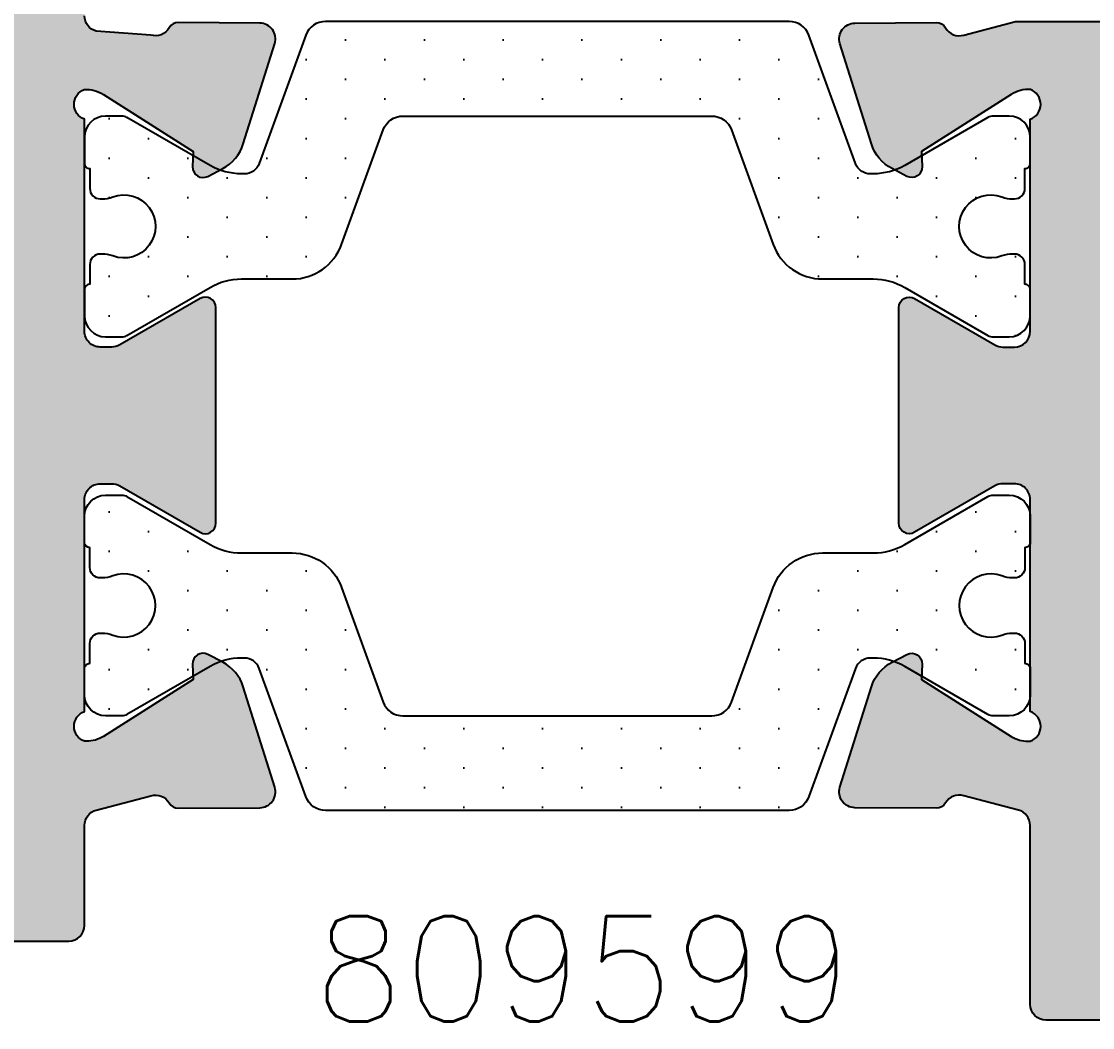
# Model space of a CAD drawing. Extents: x 0 to 1130, y -960 to 577.
# Drawn here: x 120.33 to 140.72, y -154.44 to -135.29 of the extents above; entities that cross this region are included whole.
import ezdxf

# ---------------------------------------------------------------- set-up
doc = ezdxf.new("R2010")
doc.units = 0
doc.header["$LTSCALE"] = 7.5
doc.header["$MEASUREMENT"] = 0
for name, color, linetype in [('FILL', 8, 'CONTINUOUS'), ('GOMMA', 3, 'CONTINUOUS'), ('GROSSA', 4, 'CONTINUOUS'), ('TESTO', 2, 'CONTINUOUS')]:
    doc.layers.add(name, color=color, linetype=linetype)
doc.styles.get("Standard").update_dxf_attribs({"font": 'romans.shx'})

msp = doc.modelspace()

# ---------------------------------------------------------------- hatches: boundary and pattern name
at = {"layer": 'FILL'}
h = msp.add_hatch(color=253, dxfattribs=at)
edge = h.paths.add_edge_path()
edge.add_line((105.3309330011806, -126.4953860348676), (115.7325073949424, -126.4953860348676))
edge.add_arc((115.7325073949424, -126.7953860348675), 0.2999999999999545, 0, 90, ccw=False)
edge.add_line((116.0325073949424, -126.7953860348675), (116.0325073949424, -127.4953860348676))
edge.add_arc((116.3325073949423, -127.4953860348676), 0.2999999999999261, 179.9999999999946, 270.0000000000054)
edge.add_line((116.3325073949424, -127.7953860348675), (119.2325073949422, -127.7953860348675))
edge.add_arc((119.2325073949422, -128.0953860348675), 0.2999999999999261, -5.5138116294983774e-12, 90.0000000000054, ccw=False)
edge.add_line((119.5325073949422, -128.0953860348675), (119.5325073949424, -130.8453860348677))
edge.add_arc((119.2325073949423, -130.8453860348676), 0.3000000000000682, 269.9999999999783, 359.9999999999783, ccw=False)
edge.add_line((119.2325073949422, -131.1453860348677), (116.3325073949424, -131.1453860348677))
edge.add_arc((116.3325073949423, -131.4453860348676), 0.2999999999999545, 89.999999999981, 194.9999999999971)
edge.add_line((116.0427296470556, -131.5230317483984), (116.3240762991082, -132.5730317483983))
edge.add_arc((116.6138540469949, -132.4953860348676), 0.2999999999999482, 194.9999999999971, 270.000000000019)
edge.add_line((116.613854046995, -132.7953860348675), (119.2325073949422, -132.7953860348675))
edge.add_arc((119.2325073949422, -133.0953860348675), 0.2999999999999545, 0, 90, ccw=False)
edge.add_line((119.5325073949422, -133.0953860348675), (119.5325073949423, -152.4912874293143))
edge.add_arc((119.8325073949422, -152.4912874293143), 0.2999999999999545, 180, 270)
edge.add_line((119.8325073949422, -152.7912874293143), (121.2325073949423, -152.7912874293143))
edge.add_arc((121.2325073949423, -152.4912874293143), 0.2999999999999545, 270, 360)
edge.add_line((121.5325073949423, -152.4912874293143), (121.5325073949424, -150.5884612619107))
edge.add_arc((121.8325073949424, -150.5884612619106), 0.3000000000000256, 104.7664623395375, 180.0000000000163, ccw=False)
edge.add_line((121.7560434575547, -150.2983694380355), (122.7934894727982, -150.0249139297314))
edge.add_arc((122.8832103076095, -150.3111833339659), 0.2999999999999837, 29.632657863307486, 107.40172067707519, ccw=False)
edge.add_arc((123.3178169314673, -150.0639646402978), 0.1999999999999893, 209.6326578632554, 270.4017206770342)
edge.add_line((123.3192191896758, -150.2639597244172), (124.8690134032615, -150.2530933990399))
edge.add_arc((124.8669100159484, -149.9531007728609), 0.2999999999999421, 270.4017206770994, 377.4017206770999)
edge.add_line((125.1531794201828, -149.8633799380495), (124.5546183172685, -147.9535701297762))
edge.add_arc((123.7912332393099, -148.1928256892732), 0.8000000000000822, 17.40172067709936, 62.40172067710159)
edge.add_line((124.161848776034, -147.4838516954351), (123.8807784400196, -147.3369224225073))
edge.add_arc((123.7881245558384, -147.5141659209668), 0.2000000000000967, 62.4017206770346, 182.4017206770771)
edge.add_line((123.5883002414262, -147.5225470527364), (123.6003973631347, -147.8109686070277))
edge.add_line((123.6003973631347, -147.8109686070277), (121.8923004667488, -148.8950318169088))
edge.add_arc((121.5707891760554, -148.3884447168393), 0.6000000000001395, 270.00000000002444, 302.4017206771216, ccw=False)
edge.add_line((121.5707891760557, -148.9884447168395), (121.5325073949424, -148.9884447168395))
edge.add_arc((121.6325073949424, -148.7056020043649), 0.2999999999999668, 109.47122063449751, 250.5287793655025, ccw=False)
edge.add_line((121.5325073949424, -148.4227592918903), (121.5325073949423, -144.3884447168391))
edge.add_arc((121.8325073949424, -144.388444716839), 0.3000000000000682, 90.00000000002171, 180.0000000000217, ccw=False)
edge.add_line((121.8325073949422, -144.0884447168389), (122.0521226372131, -144.0884447168389))
edge.add_arc((122.0521226372129, -144.3884447168386), 0.2999999999997272, 59.99999999996231, 89.99999999996737, ccw=False)
edge.add_line((122.2021226372129, -144.1286370957037), (123.7325073949423, -145.0122051475425))
edge.add_arc((123.8325073949422, -144.8390000667856), 0.1999999999999693, 240.0000000000391, 360.0000000000326)
edge.add_line((124.0325073949422, -144.8390000667855), (124.0325073949424, -140.7378893668927))
edge.add_arc((123.8325073949425, -140.7378893668926), 0.1999999999999176, 359.9999999999918, 480.0000000000235)
edge.add_line((123.7325073949424, -140.5646842861358), (122.2021226372128, -141.4482523379745))
edge.add_arc((122.0521226372132, -141.1884447168393), 0.2999999999997, 269.9999999999566, 299.9999999999528, ccw=False)
edge.add_line((122.052122637213, -141.488444716839), (121.8325073949422, -141.488444716839))
edge.add_arc((121.8325073949422, -141.1884447168391), 0.2999999999999545, 180, 270, ccw=False)
edge.add_line((121.5325073949423, -141.1884447168391), (121.5325073949424, -137.1541301417885))
edge.add_arc((121.6325073949424, -136.871287429314), 0.2999999999999133, 110.3145096627951, 250.5287793654988, ccw=False)
edge.add_arc((121.5707891760557, -137.1884447168395), 0.5999999999999617, 57.598279322899884, 94.05550799711972, ccw=False)
edge.add_line((121.8923004667488, -136.68185761677), (123.6003973631347, -137.7659208266512))
edge.add_line((123.6003973631347, -137.7659208266512), (123.5883002414264, -138.0543423809424))
edge.add_arc((123.7881245558384, -138.0627235127122), 0.1999999999998875, 177.5982793228877, 297.5982793229192)
edge.add_line((123.8807784400194, -138.2399670111715), (124.161848776034, -138.0930377382438))
edge.add_arc((123.7912332393099, -137.3840637444057), 0.8000000000000586, 297.5982793228985, 342.5982793229023)
edge.add_line((124.5546183172685, -137.6233193039027), (125.1531794201828, -135.7135094956293))
edge.add_arc((124.8669100159484, -135.6237886608179), 0.2999999999999499, 342.5982793229001, 449.5982793229006)
edge.add_line((124.8690134032615, -135.3237960346389), (123.3192191896758, -135.3129297092617))
edge.add_arc((123.3178169314672, -135.512924793381), 0.1999999999999884, 89.59827932296169, 150.3673421367426)
edge.add_arc((122.8832103076094, -135.265706099713), 0.3000000000000433, 252.5982793229135, 330.3673421366918, ccw=False)
edge.add_line((122.7934894727981, -135.5519755039475), (121.7560434575564, -135.4785199956502))
edge.add_arc((121.8325073949425, -135.1884281717746), 0.3000000000000865, 179.9999999999946, 255.2335376607918, ccw=False)
edge.add_line((121.5325073949424, -135.1884281717746), (121.5325073949424, -122.5953860348673))
edge.add_arc((121.8325073949425, -122.5953860348671), 0.3000000000000682, 90.00000000002171, 180.0000000000217, ccw=False)
edge.add_line((121.8325073949424, -122.2953860348671), (122.2325073949423, -122.2953860348673))
edge.add_arc((122.2325073949424, -121.9953860348673), 0.3000000000000114, 269.9999999999864, 359.9999999999891)
edge.add_line((122.5325073949424, -121.9953860348674), (122.5325073949424, -120.1196501035793))
edge.add_arc((122.2325073949426, -120.1196501035793), 0.2999999999998408, 1.085629331273457e-11, 45.00000000000767)
edge.add_line((122.4446394292984, -119.9075180692234), (121.9203753605865, -119.3832540005112))
edge.add_arc((121.7082433262307, -119.5953860348673), 0.2999999999999843, 45.00000000003262, 90.00000000004071)
edge.add_line((121.7082433262304, -119.2953860348673), (121.6325073949423, -119.2953860348673))
edge.add_arc((121.6325073949423, -119.5953860348673), 0.2999999999999545, 90, 180)
edge.add_line((121.3325073949424, -119.5953860348673), (121.3325073949424, -120.4953860348671))
edge.add_arc((121.0325073949422, -120.4953860348672), 0.3000000000001251, -89.99999999998909, 1.0913936421275139e-11, ccw=False)
edge.add_line((121.0325073949423, -120.7953860348673), (117.8325073949424, -120.7953860348673))
edge.add_arc((117.8325073949424, -120.4953860348673), 0.3000000000000398, 179.9999999999729, 269.99999999998374, ccw=False)
edge.add_line((117.5325073949424, -120.4953860348671), (117.5325073949424, -112.5953860348673))
edge.add_arc((117.8325073949424, -112.5953860348673), 0.2999999999999829, 89.99999999998369, 179.9999999999946, ccw=False)
edge.add_line((117.8325073949425, -112.2953860348673), (121.0325073949424, -112.2953860348673))
edge.add_arc((121.0325073949425, -112.5953860348672), 0.2999999999998977, -1.0913936421275139e-11, 90.00000000001091, ccw=False)
edge.add_line((121.3325073949424, -112.5953860348673), (121.3325073949424, -113.4953860348674))
edge.add_arc((121.6325073949423, -113.4953860348673), 0.2999999999999829, 180.0000000000054, 270.0000000000163)
edge.add_line((121.6325073949424, -113.7953860348673), (121.7082433262304, -113.7953860348673))
edge.add_arc((121.7082433262303, -113.4953860348671), 0.3000000000001819, 270.000000000019, 315.0000000000134)
edge.add_line((121.9203753605865, -113.7075180692232), (122.4446394292984, -113.1832540005112))
edge.add_arc((122.2325073949426, -112.9711219661553), 0.2999999999998135, 314.9999999999885, 359.9999999999891)
edge.add_line((122.5325073949424, -112.9711219661554), (122.5325073949423, -111.0953860348673))
edge.add_arc((122.2325073949423, -111.0953860348673), 0.3000000000000114, 1.085629331272839e-11, 90.00000000001086)
edge.add_line((122.2325073949422, -110.7953860348673), (69.52978755445486, -110.7953860348675))
edge.add_arc((69.52978755445494, -112.7953860348675), 1.999999999999972, 90.00000000000244, 180.0000000000008)
edge.add_line((67.52978755445497, -112.7953860348675), (67.52978755445497, -122.2953860348675))
edge.add_arc((68.52978755445497, -122.2953860348675), 1, 180, 270)
edge.add_line((68.52978755445497, -123.2953860348675), (76.73250739494222, -123.2953860348675))
edge.add_arc((76.7325073949423, -123.5953860348675), 0.2999999999999829, 5.4001247917767614e-12, 90.00000000001631, ccw=False)
edge.add_line((77.03250739494229, -123.5953860348675), (77.03250739494229, -133.9953860348676))
edge.add_arc((77.3325073949423, -133.9953860348675), 0.3000000000000114, 180.0000000000109, 270.0000000000109)
edge.add_line((77.33250739494235, -134.2953860348675), (78.23250739494222, -134.2953860348675))
edge.add_arc((78.2325073949423, -133.9953860348676), 0.2999999999999829, 269.9999999999837, 359.9999999999946)
edge.add_line((78.53250739494229, -133.9953860348676), (78.53250739494229, -133.0953860348675))
edge.add_arc((78.8325073949423, -133.0953860348675), 0.3000000000000114, 89.99999999998909, 179.9999999999891, ccw=False)
edge.add_line((78.83250739494235, -132.7953860348675), (82.5325073949424, -132.7953860348675))
edge.add_line((82.5325073949424, -132.7953860348675), (82.53250739494229, -131.7953860348675))
edge.add_line((82.53250739494229, -131.7953860348675), (87.73408178870397, -131.7953860348675))
edge.add_line((87.73408178870397, -131.7953860348675), (88.03250739494229, -131.4953860348676))
edge.add_line((88.03250739494229, -131.4953860348676), (88.3309330011806, -131.7953860348675))
edge.add_line((88.3309330011806, -131.7953860348675), (93.53250739494229, -131.7953860348675))
edge.add_line((93.53250739494229, -131.7953860348675), (93.53250739494229, -132.7953860348675))
edge.add_line((93.53250739494229, -132.7953860348675), (99.35116074288965, -132.7953860348675))
edge.add_arc((99.3511607428897, -132.4953860348675), 0.3000000000000114, 269.9999999999891, 344.9999999999945)
edge.add_line((99.64093849077642, -132.5730317483983), (99.92228514282908, -131.5230317483984))
edge.add_arc((99.63250739494238, -131.4453860348677), 0.2999999999999682, 345.0000000000095, 450.0000000000136)
edge.add_line((99.63250739494231, -131.1453860348677), (96.73250739494222, -131.1453860348677))
edge.add_arc((96.73250739494222, -130.8453860348677), 0.2999999999999545, 180, 270, ccw=False)
edge.add_line((96.43250739494226, -130.8453860348677), (96.43250739494226, -128.0953860348675))
edge.add_arc((96.73250739494219, -128.0953860348675), 0.2999999999999261, 89.9999999999946, 180.0000000000054, ccw=False)
edge.add_line((96.73250739494222, -127.7953860348675), (99.63250739494231, -127.7953860348675))
edge.add_arc((99.63250739494231, -127.4953860348676), 0.2999999999999545, 270, 360)
edge.add_line((99.93250739494226, -127.4953860348676), (99.93250739494226, -126.7953860348675))
edge.add_arc((100.2325073949422, -126.7953860348675), 0.2999999999998977, 89.99999999998909, 180.0000000000109, ccw=False)
edge.add_line((100.2325073949422, -126.4953860348676), (104.734081788704, -126.4953860348676))
edge.add_line((104.734081788704, -126.4953860348676), (105.0325073949423, -126.1953860348674))
edge.add_line((105.0325073949423, -126.1953860348674), (105.3309330011806, -126.4953860348676))
edge = h.paths.add_edge_path(flags=16)
edge.add_line((98.1325073949422, -126.0953860348675), (95.93250739494215, -126.0953860348675))
edge.add_arc((96.11997980434106, -127.2682797093666), 1.187781745930532, 99.08119932308517, 181.3076584923872)
edge.add_line((94.93250739494215, -127.2953860348675), (94.93250739494226, -129.9953860348676))
edge.add_arc((94.63250739494231, -129.9953860348676), 0.2999999999999545, -90, 0, ccw=False)
edge.add_line((94.63250739494231, -130.2953860348675), (82.03904541709619, -130.2953860348675))
edge.add_line((82.03904541709619, -130.2953860348675), (81.03904541709619, -131.2953860348675))
edge.add_line((81.03904541709619, -131.2953860348675), (78.83250739494235, -131.2953860348675))
edge.add_arc((78.8325073949423, -130.9953860348675), 0.3000000000000114, 180.0000000000109, 270.00000000001086, ccw=False)
edge.add_line((78.53250739494229, -130.9953860348676), (78.5325073949424, -126.3953860348674))
edge.add_arc((78.83250739494235, -126.3953860348674), 0.2999999999999545, 90, 180, ccw=False)
edge.add_line((78.83250739494235, -126.0953860348675), (80.23250739494222, -126.0953860348675))
edge.add_arc((80.23250739494223, -125.7953860348674), 0.3000000000000682, 269.9999999999972, 359.9999999999783)
edge.add_line((80.53250739494229, -125.7953860348675), (80.53250739494229, -125.0953860348675))
edge.add_arc((80.23250739494227, -125.0953860348675), 0.3000000000000114, 1.085629331272839e-11, 90.00000000001086)
edge.add_line((80.23250739494222, -124.7953860348675), (78.83250739494224, -124.7953860348675))
edge.add_arc((78.8325073949423, -124.4953860348674), 0.3000000000001251, 179.9999999999891, 269.99999999998914, ccw=False)
edge.add_line((78.53250739494217, -124.4953860348674), (78.53250739494229, -122.7953860348675))
edge.add_arc((77.53250739494229, -122.7953860348675), 1, 0, 90)
edge.add_line((77.53250739494229, -121.7953860348675), (69.32978755445492, -121.7953860348675))
edge.add_arc((69.32978755445487, -121.4953860348675), 0.3000000000000114, 180.0000000000109, 270.00000000001086, ccw=False)
edge.add_line((69.02978755445486, -121.4953860348676), (69.02978755445486, -112.7953860348675))
edge.add_arc((69.52978755445486, -112.7953860348675), 0.5, 90, 180, ccw=False)
edge.add_line((69.52978755445486, -112.2953860348675), (76.73250739494233, -112.2953860348673))
edge.add_arc((76.73250739494229, -112.5953860348674), 0.3000000000000966, -1.63140612130519e-11, 89.99999999999193, ccw=False)
edge.add_line((77.0325073949424, -112.5953860348675), (77.03250739494217, -113.4953860348674))
edge.add_arc((77.33250739494218, -113.4953860348673), 0.3000000000000114, 180.0000000000109, 270.0000000000109)
edge.add_line((77.33250739494224, -113.7953860348673), (78.23250739494222, -113.7953860348673))
edge.add_arc((78.23250739494227, -113.4953860348673), 0.3000000000000114, 269.9999999999891, 359.9999999999891)
edge.add_line((78.53250739494229, -113.4953860348674), (78.53250739494229, -112.5953860348675))
edge.add_arc((78.83250739494241, -112.5953860348674), 0.3000000000001251, 90.00000000001091, 180.0000000000109, ccw=False)
edge.add_line((78.83250739494235, -112.2953860348673), (115.7325073949426, -112.2953860348675))
edge.add_arc((115.7325073949426, -112.5953860348675), 0.2999999999999545, 0, 90, ccw=False)
edge.add_line((116.0325073949425, -112.5953860348675), (116.0325073949423, -121.2953860348673))
edge.add_arc((117.0325073949423, -121.2953860348673), 1, 180, 270)
edge.add_line((117.0325073949423, -122.2953860348673), (119.0325073949423, -122.2953860348671))
edge.add_arc((119.0325073949423, -122.7953860348671), 0.5, 0, 90, ccw=False)
edge.add_line((119.5325073949423, -122.7953860348671), (119.5325073949423, -124.2953860348673))
edge.add_arc((119.0325073949423, -124.2953860348673), 0.5, -90, 0, ccw=False)
edge.add_line((119.0325073949423, -124.7953860348673), (98.93250739494226, -124.7953860348675))
edge.add_arc((98.93250739494226, -125.2953860348675), 0.5, 90, 180)
edge.add_line((98.43250739494226, -125.2953860348675), (98.43250739494226, -125.7953860348675))
edge.add_arc((98.13250739494228, -125.7953860348675), 0.2999999999999829, 269.99999999998374, 359.99999999999454, ccw=False)
edge = h.paths.add_edge_path(flags=16)
edge.add_line((142.5325073949422, -136.6929297092615), (144.5325073949421, -136.6929297092615))
edge.add_arc((144.5325073949421, -136.9929297092615), 0.3000000000000114, 1.0913936421275139e-11, 90.00000000001091, ccw=False)
edge.add_line((144.8325073949421, -136.9929297092615), (144.8325073949421, -137.3929297092616))
edge.add_arc((145.1325073949421, -137.3929297092616), 0.2999999999999545, 180, 270)
edge.add_line((145.1325073949421, -137.6929297092615), (145.7325073949422, -137.6929297092615))
edge.add_arc((145.7325073949422, -137.9929297092615), 0.2999999999999545, 0, 90, ccw=False)
edge.add_line((146.0325073949422, -137.9929297092615), (146.0325073949423, -147.7929297092614))
edge.add_arc((145.7325073949422, -147.7929297092615), 0.3000000000001251, -89.99999999998909, 1.0913936421275139e-11, ccw=False)
edge.add_line((145.7325073949422, -148.0929297092616), (141.3325073949422, -148.0929297092616))
edge.add_arc((141.3325073949424, -147.7929297092616), 0.3000000000000682, 179.9999999999783, 269.9999999999783, ccw=False)
edge.add_line((141.0325073949423, -147.7929297092614), (141.0325073949423, -137.9929297092615))
edge.add_arc((141.3325073949422, -137.9929297092615), 0.2999999999999545, 90, 180, ccw=False)
edge.add_line((141.3325073949422, -137.6929297092615), (141.9325073949423, -137.6929297092615))
edge.add_arc((141.9325073949423, -137.3929297092616), 0.2999999999999545, 270, 360)
edge.add_line((142.2325073949422, -137.3929297092616), (142.2325073949422, -136.9929297092615))
edge.add_arc((142.5325073949422, -136.9929297092615), 0.2999999999999545, 90, 180, ccw=False)
edge = h.paths.add_edge_path()
edge.add_line((137.7457956002087, -150.2639597244172), (136.1960013866229, -150.2530933990399))
edge.add_arc((136.1981047739361, -149.9531007728609), 0.2999999999999423, 162.5982793229009, 269.59827932289784, ccw=False)
edge.add_line((135.9118353697016, -149.8633799380495), (136.510396472616, -147.9535701297762))
edge.add_arc((137.2737815505746, -148.1928256892732), 0.8000000000000822, 117.5982793228984, 162.5982793229006, ccw=False)
edge.add_line((136.9031660138504, -147.4838516954351), (137.1842363498649, -147.3369224225073))
edge.add_arc((137.2768902340461, -147.5141659209667), 0.1999999999999937, -2.4017206770947723, 117.59827932294411, ccw=False)
edge.add_line((137.4767145484582, -147.5225470527364), (137.4646174267498, -147.8109686070277))
edge.add_line((137.4646174267498, -147.8109686070277), (139.1727143231356, -148.8950318169088))
edge.add_arc((139.494225613829, -148.3884447168391), 0.600000000000338, 237.598279322884, 269.999999999981)
edge.add_line((139.4942256138288, -148.9884447168395), (139.5325073949421, -148.9884447168395))
edge.add_arc((139.432507394942, -148.7056020043649), 0.2999999999999668, 289.4712206344976, 430.5287793655024)
edge.add_line((139.5325073949421, -148.4227592918903), (139.5325073949423, -144.3884447168391))
edge.add_arc((139.2325073949422, -144.388444716839), 0.3000000000000682, 359.9999999999783, 449.9999999999783)
edge.add_line((139.2325073949423, -144.0884447168389), (139.0128921526716, -144.0884447168389))
edge.add_arc((139.0128921526717, -144.3884447168391), 0.3000000000001535, 90.00000000001086, 120.0000000000157)
edge.add_line((138.8628921526715, -144.1286370957037), (137.3325073949422, -145.0122051475425))
edge.add_arc((137.2325073949423, -144.8390000667856), 0.2000000000000398, 179.9999999999837, 299.99999999996334, ccw=False)
edge.add_line((137.0325073949423, -144.8390000667855), (137.0325073949423, -140.7378893668927))
edge.add_arc((137.2325073949422, -140.7378893668926), 0.1999999999999318, 59.99999999997999, 180.0000000000081, ccw=False)
edge.add_line((137.3325073949422, -140.5646842861358), (138.8628921526717, -141.4482523379745))
edge.add_arc((139.0128921526714, -141.1884447168393), 0.2999999999997, 240.0000000000472, 270.0000000000434)
edge.add_line((139.0128921526716, -141.488444716839), (139.2325073949423, -141.488444716839))
edge.add_arc((139.2325073949423, -141.1884447168391), 0.2999999999999545, 270, 360)
edge.add_line((139.5325073949423, -141.1884447168391), (139.5325073949423, -137.154130141789))
edge.add_arc((139.4325073949423, -136.8712874293145), 0.2999999999999133, 289.4712206345012, 429.6854903372048)
edge.add_arc((139.494225613829, -137.1884447168399), 0.5999999999999617, 85.94449200288032, 122.4017206771001)
edge.add_line((139.1727143231359, -136.6818576167705), (137.46461742675, -137.7659208266516))
edge.add_line((137.46461742675, -137.7659208266516), (137.4767145484584, -138.0543423809429))
edge.add_arc((137.2768902340463, -138.0627235127125), 0.2000000000000117, -117.59827932293308, 2.401720677086189, ccw=False)
edge.add_line((137.1842363498652, -138.239967011172), (136.9031660138506, -138.0930377382442))
edge.add_arc((137.2737815505748, -137.3840637444061), 0.8000000000000651, 197.4017206770974, 242.40172067710068, ccw=False)
edge.add_line((136.5103964726162, -137.6233193039031), (135.9118353697019, -135.7135094956298))
edge.add_arc((136.1981047739363, -135.6237886608184), 0.2999999999999634, 90.40172067710222, 197.4017206770991, ccw=False)
edge.add_line((136.1960013866232, -135.3237960346394), (137.7457956002088, -135.3129297092621))
edge.add_arc((137.7471978584173, -135.5129247933815), 0.1999999999999882, 29.632657863255417, 90.40172067703418, ccw=False)
edge.add_arc((138.1818044822752, -135.2657060997134), 0.3000000000001084, 209.6326578633136, 287.4017206770962)
edge.add_line((138.2715253170866, -135.5519755039479), (139.2543032071204, -135.2929297092614))
edge.add_line((139.2543032071204, -135.2929297092614), (147.2325073949423, -135.2929297092614))
edge.add_arc((147.2325073949423, -135.5929297092614), 0.2999999999999545, 0, 90, ccw=False)
edge.add_line((147.5325073949423, -135.5929297092614), (147.5325073949421, -157.9929297092615))
edge.add_arc((147.232507394942, -157.9929297092616), 0.3000000000000114, -89.99999999998909, 1.0913936421275139e-11, ccw=False)
edge.add_line((147.2325073949421, -158.2929297092616), (146.3325073949422, -158.2929297092615))
edge.add_arc((146.3325073949422, -157.9929297092615), 0.2999999999999829, 180.0000000000054, 270.00000000001626, ccw=False)
edge.add_line((146.0325073949422, -157.9929297092615), (146.0325073949423, -149.8929297092618))
edge.add_arc((145.7325073949422, -149.8929297092618), 0.3000000000001251, 359.9999999999891, 449.9999999999891)
edge.add_line((145.7325073949422, -149.5929297092616), (142.0325073949423, -149.5929297092616))
edge.add_arc((142.0325073949423, -150.5929297092617), 1.000000000000028, 90.0000000000016, 179.9999999999984)
edge.add_line((141.0325073949423, -150.5929297092616), (141.0325073949421, -152.9937381901996))
edge.add_arc((141.3325073949421, -152.9937381901995), 0.3000000000000398, 180.0000000000163, 270.0000000000271)
edge.add_line((141.3325073949422, -153.2937381901995), (141.7325073949421, -153.2937381901995))
edge.add_arc((141.7325073949421, -153.5937381901996), 0.3000000000000398, -15.000000000019782, 90.0000000000054, ccw=False)
edge.add_line((142.0222851428289, -153.6713839037304), (141.9151054658562, -154.0713839037303))
edge.add_arc((141.6253277179696, -153.9937381901996), 0.2999999999998922, 270.00000000001626, 345.00000000001125, ccw=False)
edge.add_line((141.6253277179696, -154.2937381901995), (139.8325073949422, -154.2937381901995))
edge.add_arc((139.8325073949424, -153.9937381901994), 0.3000000000000966, 179.9999999999837, 269.9999999999729, ccw=False)
edge.add_line((139.5325073949423, -153.9937381901993), (139.5325073949424, -150.5884612619107))
edge.add_arc((139.2325073949423, -150.5884612619107), 0.3000000000000682, 0, 75.23353766047977)
edge.add_line((139.30897133233, -150.2983694380355), (138.2715253170863, -150.0249139297314))
edge.add_arc((138.1818044822749, -150.311183333966), 0.3000000000001347, 72.59827932290544, 150.3673421366817)
edge.add_arc((137.7471978584171, -150.0639646402979), 0.1999999999998836, 269.5982793229818, 330.3673421367649, ccw=False)
h = msp.add_hatch(dxfattribs=at)
h.set_pattern_fill('DOTS', color=2, scale=12, angle=90, style=0)
h.set_pattern_definition([(90, (230.0000008699584, -272.1426724357461), (-0.75, 0.3750000000000001), [0, -0.75])])
edge = h.paths.add_edge_path()
edge.add_arc((124.5206806993975, -141.3929297092614), 1.199999999999958, 90.00000000000142, 119.98163936884961, ccw=False)
edge.add_line((124.5206806993974, -140.1929297092615), (125.4857001147907, -140.1929297092615))
edge.add_arc((125.4857001147907, -139.1929297092613), 1.000000000000085, 270, 340)
edge.add_line((126.4253927355767, -139.534949852587), (127.2184213461952, -137.3561216519312))
edge.add_arc((127.5942983945096, -137.4929297092615), 0.4000000000000074, 90.00000000000199, 159.9999999999978, ccw=False)
edge.add_line((127.5942983945096, -137.0929297092614), (133.4710637446146, -137.0929297092614))
edge.add_arc((133.4710637446146, -137.4929297092615), 0.4000000000000341, 379.99999999999704, 449.99999999999386, ccw=False)
edge.add_line((133.846940792929, -137.3561216519313), (134.6399694035474, -139.5349498525871))
edge.add_arc((135.5796620243334, -139.1929297092613), 1.00000000000011, 200.0000000000012, 270.0000000000008)
edge.add_line((135.5796620243334, -140.1929297092615), (136.5446814397268, -140.1929297092614))
edge.add_arc((136.5446814397268, -141.3929297092614), 1.199999999999989, 420.0183606311506, 449.99999999999795, ccw=False)
edge.add_line((137.1443483839142, -140.3535070060032), (138.7262920727256, -141.2661668264712))
edge.add_arc((138.8262365634237, -141.0929297092616), 0.199999999999871, 240.0183606310943, 269.999999999943)
edge.add_line((138.8262365634234, -141.2929297092614), (139.1326810695621, -141.2929297092613))
edge.add_arc((139.1326810695622, -140.8929297092614), 0.3999999999999773, 269.999999999998, 360)
edge.add_line((139.5326810695622, -140.8929297092614), (139.5326810695622, -140.3929297092615))
edge.add_arc((139.4326810695621, -140.3929297092616), 0.09999999999999432, 359.9999999999837, 449.9999999999837)
edge.add_line((139.4326810695621, -140.2929297092614), (139.4326810695621, -139.9179297092614))
edge.add_arc((139.2326810695622, -139.9179297092614), 0.1999999999999744, 360.0000000000163, 450.0000000000122)
edge.add_line((139.2326810695622, -139.7179297092616), (139.2002633967772, -139.7179297092615))
edge.add_arc((139.2002633967744, -140.317929709262), 0.6000000000004206, 449.9999999997327, 470.3641348061767)
edge.add_arc((138.7826810695622, -139.1929297092615), 0.599999999999971, 69.63586519473182, 290.36413480644296, ccw=False)
edge.add_arc((139.2002633967817, -138.0679297092204), 0.600000000041038, 249.6358651933495, 269.9999999995861)
edge.add_line((139.2002633967774, -138.6679297092614), (139.2326810695623, -138.6679297092614))
edge.add_arc((139.2326810695623, -138.4679297092616), 0.1999999999999886, 270, 360)
edge.add_line((139.4326810695622, -138.4679297092616), (139.4326810695622, -138.0929297092615))
edge.add_arc((139.4326810695622, -137.9929297092615), 0.09999999999993747, 270.0000000000407, 360.0000000000489)
edge.add_line((139.5326810695622, -137.9929297092615), (139.5326810695622, -137.4929297092615))
edge.add_arc((139.1326810695623, -137.4929297092613), 0.3999999999999062, 359.9999999999918, 449.9999999999857)
edge.add_line((139.1326810695624, -137.0929297092614), (138.8262365634237, -137.0929297092614))
edge.add_arc((138.8262365634237, -137.2929297092614), 0.2000000000000455, 90.00000000000408, 119.9816393688626)
edge.add_line((138.7262920727256, -137.1196925920517), (137.1443483839145, -138.0323524125197))
edge.add_arc((136.5446814397274, -136.9929297092629), 1.199999999998543, 270.00000000002376, 299.9816393688737, ccw=False)
edge.add_line((136.5446814397278, -138.1929297092615), (136.489931824006, -138.1929297092616))
edge.add_arc((136.489931824006, -137.8929297092616), 0.3000000000000682, 199.9999999999961, 269.9999999999946, ccw=False)
edge.add_line((136.2080240377702, -137.9955357522592), (135.3201499162016, -135.5561216519313))
edge.add_arc((134.9442728678872, -135.6929297092615), 0.4000000000000378, 379.9999999999963, 449.999999999996)
edge.add_line((134.9442728678872, -135.2929297092614), (126.1210892712369, -135.2929297092614))
edge.add_arc((126.121089271237, -135.6929297092615), 0.4000000000000341, 90.0000000000061, 160.000000000003)
edge.add_line((125.7452122229225, -135.5561216519313), (124.8573381013539, -137.9955357522593))
edge.add_arc((124.5754303151182, -137.8929297092616), 0.299999999999947, 270.00000000000546, 340.0000000000067, ccw=False)
edge.add_line((124.5754303151182, -138.1929297092615), (124.5206806993974, -138.1929297092615))
edge.add_arc((124.5206806993974, -136.9929297092613), 1.200000000000159, 240.0183606311528, 270.00000000000136, ccw=False)
edge.add_line((123.9210137552099, -138.0323524125199), (122.3390700663986, -137.1196925920518))
edge.add_arc((122.2391255757007, -137.2929297092614), 0.2000000000000149, 420.0183606311368, 450.0000000000082)
edge.add_line((122.2391255757007, -137.0929297092614), (121.932681069562, -137.0929297092615))
edge.add_arc((121.9326810695619, -137.4929297092615), 0.3999999999999773, 449.999999999998, 539.9999999999918)
edge.add_line((121.5326810695619, -137.4929297092615), (121.5326810695619, -137.9929297092615))
edge.add_arc((121.632681069562, -137.9929297092615), 0.1000000000000085, 179.9999999999837, 269.9999999999919)
edge.add_line((121.632681069562, -138.0929297092614), (121.632681069562, -138.4679297092614))
edge.add_arc((121.832681069562, -138.4679297092614), 0.2000000000000313, 180, 269.9999999999959)
edge.add_line((121.832681069562, -138.6679297092614), (121.865098742347, -138.6679297092614))
edge.add_arc((121.8650987423435, -138.0679297092267), 0.6000000000346688, 270.0000000003148, 290.364134806759)
edge.add_arc((122.2826810695619, -139.1929297092615), 0.5999999999999573, -110.36413480644421, 110.36413480526949, ccw=False)
edge.add_arc((121.8650987423497, -140.317929709262), 0.6000000000004211, 429.6358651938234, 450.0000000002673)
edge.add_line((121.865098742347, -139.7179297092614), (121.832681069562, -139.7179297092614))
edge.add_arc((121.8326810695619, -139.9179297092614), 0.1999999999999318, 449.9999999999919, 540)
edge.add_line((121.632681069562, -139.9179297092614), (121.632681069562, -140.2929297092614))
edge.add_arc((121.632681069562, -140.3929297092616), 0.1000000000000227, 90.00000000000814, 180)
edge.add_line((121.5326810695619, -140.3929297092616), (121.532681069562, -140.8929297092615))
edge.add_arc((121.932681069562, -140.8929297092614), 0.3999999999999346, 179.9999999999919, 269.9999999999939)
edge.add_line((121.9326810695619, -141.2929297092614), (122.2391255757007, -141.2929297092616))
edge.add_arc((122.2391255757008, -141.0929297092614), 0.1999999999999886, 269.9999999999878, 299.9816393688344)
edge.add_line((122.3390700663986, -141.2661668264711), (123.92101375521, -140.353507006003))
h = msp.add_hatch(dxfattribs=at)
h.set_pattern_fill('DOTS', color=2, scale=12, angle=90, style=0)
h.set_pattern_definition([(90, (230.0000008699584, -272.1210277343999), (-0.75, 0.3750000000000001), [0, -0.75])])
edge = h.paths.add_edge_path()
edge.add_arc((124.5206806993975, -144.2056044257629), 1.199999999999958, 240.0183606311504, 269.9999999999987)
edge.add_line((124.5206806993974, -145.4056044257629), (125.4857001147907, -145.4056044257629))
edge.add_arc((125.4857001147907, -146.4056044257629), 1.000000000000085, 20, 90, ccw=False)
edge.add_line((126.4253927355767, -146.0635842824372), (127.2184213461952, -148.2424124830931))
edge.add_arc((127.5942983945096, -148.105604425763), 0.4000000000000074, 200.0000000000022, 269.999999999998)
edge.add_line((127.5942983945096, -148.5056044257628), (133.4710637446146, -148.5056044257628))
edge.add_arc((133.4710637446146, -148.105604425763), 0.4000000000000199, 270.0000000000061, 340.0000000000049)
edge.add_line((133.846940792929, -148.2424124830932), (134.6399694035474, -146.0635842824373))
edge.add_arc((135.5796620243334, -146.4056044257629), 1.00000000000011, 89.9999999999992, 159.9999999999988, ccw=False)
edge.add_line((135.5796620243334, -145.4056044257629), (136.5446814397268, -145.4056044257629))
edge.add_arc((136.5446814397268, -144.2056044257629), 1.199999999999974, 270.000000000002, 299.9816393688498)
edge.add_line((137.1443483839142, -145.2450271290213), (138.7262920727256, -144.3323673085533))
edge.add_arc((138.8262365634237, -144.5056044257628), 0.1999999999998587, 90.00000000005701, 119.98163936890779, ccw=False)
edge.add_line((138.8262365634234, -144.3056044257628), (139.1326810695621, -144.3056044257629))
edge.add_arc((139.1326810695622, -144.7056044257629), 0.3999999999999915, 1.9895196601282805e-12, 90.00000000000199, ccw=False)
edge.add_line((139.5326810695622, -144.7056044257629), (139.5326810695622, -145.2056044257628))
edge.add_arc((139.4326810695621, -145.2056044257629), 0.09999999999999432, 270.00000000001626, 360.00000000001626, ccw=False)
edge.add_line((139.4326810695621, -145.3056044257628), (139.4326810695621, -145.6806044257628))
edge.add_arc((139.2326810695622, -145.6806044257628), 0.1999999999999744, 269.9999999999878, 359.9999999999878, ccw=False)
edge.add_line((139.2326810695622, -145.8806044257628), (139.2002633967772, -145.8806044257628))
edge.add_arc((139.2002633967744, -145.2806044257625), 0.6000000000004206, 249.6358651938234, 270.00000000026733, ccw=False)
edge.add_arc((138.7826810695622, -146.4056044257629), 0.5999999999999577, 429.6358651935566, 650.3641348052678)
edge.add_arc((139.2002633967817, -147.5306044258039), 0.6000000000410514, 90.00000000041388, 110.36413480664999, ccw=False)
edge.add_line((139.2002633967774, -146.9306044257628), (139.2326810695623, -146.9306044257628))
edge.add_arc((139.2326810695623, -147.1306044257628), 0.1999999999999886, 0, 90, ccw=False)
edge.add_line((139.4326810695622, -147.1306044257628), (139.4326810695622, -147.505604425763))
edge.add_arc((139.4326810695622, -147.605604425763), 0.09999999999995168, 359.9999999999593, 449.9999999999593, ccw=False)
edge.add_line((139.5326810695622, -147.605604425763), (139.5326810695622, -148.105604425763))
edge.add_arc((139.1326810695623, -148.105604425763), 0.3999999999999062, 270.00000000001427, 360.0000000000102, ccw=False)
edge.add_line((139.1326810695624, -148.5056044257628), (138.8262365634237, -148.5056044257628))
edge.add_arc((138.8262365634237, -148.3056044257628), 0.2000000000000597, 240.0183606311394, 269.9999999999959, ccw=False)
edge.add_line((138.7262920727256, -148.4788415429725), (137.1443483839145, -147.5661817225046))
edge.add_arc((136.5446814397274, -148.6056044257614), 1.199999999998555, 420.0183606311267, 449.9999999999762)
edge.add_line((136.5446814397278, -147.4056044257629), (136.489931824006, -147.4056044257628))
edge.add_arc((136.489931824006, -147.7056044257629), 0.3000000000000682, 90.00000000000543, 160.0000000000039)
edge.add_line((136.2080240377702, -147.6029983827652), (135.3201499162016, -150.0424124830932))
edge.add_arc((134.9442728678872, -149.9056044257629), 0.4000000000000427, 270.0000000000041, 340.00000000000176, ccw=False)
edge.add_line((134.9442728678872, -150.3056044257628), (126.1210892712369, -150.3056044257628))
edge.add_arc((126.121089271237, -149.9056044257629), 0.4000000000000199, 199.9999999999951, 269.9999999999939, ccw=False)
edge.add_line((125.7452122229225, -150.0424124830931), (124.8573381013539, -147.6029983827652))
edge.add_arc((124.5754303151182, -147.7056044257629), 0.299999999999947, 379.9999999999933, 449.9999999999945)
edge.add_line((124.5754303151182, -147.4056044257629), (124.5206806993974, -147.4056044257629))
edge.add_arc((124.5206806993974, -148.605604425763), 1.200000000000159, 449.9999999999986, 479.9816393688472)
edge.add_line((123.9210137552099, -147.5661817225046), (122.3390700663986, -148.4788415429726))
edge.add_arc((122.2391255757007, -148.3056044257628), 0.2000000000000273, 269.99999999999187, 299.9816393688611, ccw=False)
edge.add_line((122.2391255757007, -148.5056044257628), (121.932681069562, -148.5056044257627))
edge.add_arc((121.9326810695619, -148.1056044257627), 0.3999999999999631, 180.0000000000061, 270.00000000000205, ccw=False)
edge.add_line((121.5326810695619, -148.105604425763), (121.5326810695619, -147.6056044257631))
edge.add_arc((121.632681069562, -147.605604425763), 0.1000000000000085, 90.00000000000807, 180.0000000000081, ccw=False)
edge.add_line((121.632681069562, -147.5056044257628), (121.632681069562, -147.1306044257628))
edge.add_arc((121.832681069562, -147.1306044257628), 0.2000000000000313, 90.00000000000409, 180.0000000000041, ccw=False)
edge.add_line((121.832681069562, -146.9306044257628), (121.865098742347, -146.9306044257628))
edge.add_arc((121.8650987423435, -147.5306044257975), 0.600000000034683, 429.6358651932415, 449.99999999968514, ccw=False)
edge.add_arc((122.2826810695619, -146.4056044257629), 0.5999999999999707, 249.635865194731, 470.3641348064447)
edge.add_arc((121.8650987423497, -145.2806044257625), 0.6000000000004211, 269.99999999973267, 290.3641348061766, ccw=False)
edge.add_line((121.865098742347, -145.8806044257628), (121.832681069562, -145.8806044257628))
edge.add_arc((121.8326810695619, -145.6806044257628), 0.1999999999999318, 180, 270.00000000000813, ccw=False)
edge.add_line((121.632681069562, -145.6806044257628), (121.632681069562, -145.3056044257628))
edge.add_arc((121.632681069562, -145.2056044257629), 0.1000000000000085, 179.9999999999918, 269.99999999999187, ccw=False)
edge.add_line((121.5326810695619, -145.2056044257629), (121.532681069562, -144.705604425763))
edge.add_arc((121.932681069562, -144.7056044257629), 0.3999999999999346, 90.00000000000608, 180.0000000000061, ccw=False)
edge.add_line((121.9326810695619, -144.305604425763), (122.2391255757007, -144.3056044257629))
edge.add_arc((122.2391255757008, -144.5056044257628), 0.1999999999999886, 60.01836063116548, 90.00000000001222, ccw=False)
edge.add_line((122.3390700663986, -144.3323673085531), (123.92101375521, -145.2450271290212))

# ---------------------------------------------------------------- linework, layer by layer
at = {"layer": 'GOMMA'}
for points in [[(123.92101375521, -140.3535070060032, -0.1315709965249151), (124.5206806993974, -140.1929297092615), (125.4857001147907, -140.1929297092615, 0.3152987888789834), (126.4253927355767, -139.534949852587), (127.2184213461952, -137.3561216519313, -0.3152987888789685), (127.5942983945096, -137.0929297092614), (133.4710637446146, -137.0929297092614, -0.3152987888789731), (133.846940792929, -137.3561216519313), (134.6399694035474, -139.534949852587, 0.3152987888789835), (135.5796620243334, -140.1929297092615), (136.5446814397268, -140.1929297092613, -0.1315709965249134), (137.1443483839142, -140.3535070060032), (138.7262920727256, -141.2661668264711, 0.1315709965249248), (138.8262365634234, -141.2929297092614), (139.1326810695622, -141.2929297092614, 0.414213562373095), (139.5326810695622, -140.8929297092614), (139.5326810695622, -140.3929297092616, 0.4142135623731159), (139.4326810695621, -140.2929297092614), (139.4326810695621, -139.9179297092614, 0.4142135623730846), (139.2326810695622, -139.7179297092616), (139.2002633967772, -139.7179297092614, 0.08908988666291397), (138.9914722331695, -139.7554297092611, -1.437850957509614), (138.991472233158, -138.6304297092577, 0.08908988666199938), (139.2002633967774, -138.6679297092614), (139.2326810695623, -138.6679297092614, 0.4142135623731054), (139.4326810695622, -138.4679297092616), (139.4326810695622, -138.0929297092614, 0.4142135623731159), (139.5326810695622, -137.9929297092615), (139.5326810695622, -137.4929297092615, 0.414213562373069), (139.1326810695624, -137.0929297092614), (138.8262365634237, -137.0929297092614, 0.1315709965249545), (138.7262920727256, -137.1196925920517), (137.1443483839145, -138.0323524125197, -0.131570996524922), (136.5446814397278, -138.1929297092615), (136.489931824006, -138.1929297092615, -0.3152987888789811), (136.2080240377702, -137.9955357522592), (135.3201499162016, -135.5561216519313, 0.3152987888789736), (134.9442728678872, -135.2929297092614), (126.1210892712369, -135.2929297092614, 0.3152987888789731), (125.7452122229225, -135.5561216519313), (124.8573381013539, -137.9955357522592, -0.315298788878987), (124.5754303151182, -138.1929297092615), (124.5206806993974, -138.1929297092615, -0.1315709965249166), (123.9210137552099, -138.0323524125199), (122.3390700663987, -137.1196925920517, 0.131570996525011), (122.2391255757007, -137.0929297092614), (121.9326810695619, -137.0929297092616, 0.414213562373069), (121.5326810695619, -137.4929297092615), (121.5326810695619, -137.9929297092615, 0.4142135623731159), (121.632681069562, -138.0929297092614), (121.632681069562, -138.4679297092614, 0.414213562373095), (121.832681069562, -138.6679297092614), (121.865098742347, -138.6679297092614, 0.08908988666291284), (122.0738899059661, -138.6304297092577, -1.437850957509665), (122.0738899059546, -139.7554297092611, 0.08908988666291306), (121.865098742347, -139.7179297092614), (121.832681069562, -139.7179297092616, 0.4142135623731262), (121.632681069562, -139.9179297092614), (121.632681069562, -140.2929297092614, 0.414213562373095), (121.5326810695619, -140.3929297092616), (121.532681069562, -140.8929297092614, 0.414213562373095), (121.9326810695619, -141.2929297092614), (122.2391255757007, -141.2929297092614, 0.1315709965249081), (122.3390700663986, -141.2661668264711)], [(123.92101375521, -145.2450271290213, 0.1315709965249151), (124.5206806993974, -145.4056044257629), (125.4857001147907, -145.4056044257629, -0.3152987888789834), (126.4253927355767, -146.0635842824372), (127.2184213461952, -148.2424124830932, 0.3152987888789685), (127.5942983945096, -148.5056044257628), (133.4710637446146, -148.5056044257628, 0.3152987888789731), (133.846940792929, -148.2424124830932), (134.6399694035474, -146.0635842824372, -0.3152987888789835), (135.5796620243334, -145.4056044257629), (136.5446814397268, -145.4056044257629, 0.1315709965249134), (137.1443483839142, -145.2450271290213), (138.7262920727256, -144.3323673085533, -0.1315709965249248), (138.8262365634234, -144.3056044257628), (139.1326810695622, -144.305604425763, -0.414213562373095), (139.5326810695622, -144.7056044257629), (139.5326810695622, -145.2056044257629, -0.4142135623731159), (139.4326810695621, -145.3056044257628), (139.4326810695621, -145.6806044257628, -0.4142135623730846), (139.2326810695622, -145.8806044257628), (139.2002633967772, -145.8806044257628, -0.08908988666291397), (138.9914722331695, -145.8431044257634, 1.437850957509614), (138.991472233158, -146.9681044257666, -0.08908988666199938), (139.2002633967774, -146.9306044257628), (139.2326810695623, -146.9306044257628, -0.4142135623731054), (139.4326810695622, -147.1306044257628), (139.4326810695622, -147.5056044257628, -0.4142135623731159), (139.5326810695622, -147.605604425763), (139.5326810695622, -148.105604425763, -0.414213562373069), (139.1326810695624, -148.5056044257628), (138.8262365634237, -148.5056044257628, -0.1315709965249545), (138.7262920727256, -148.4788415429725), (137.1443483839145, -147.5661817225046, 0.131570996524922), (136.5446814397278, -147.4056044257629), (136.489931824006, -147.4056044257627, 0.3152987888789811), (136.2080240377702, -147.6029983827652), (135.3201499162016, -150.0424124830931, -0.3152987888789736), (134.9442728678872, -150.3056044257628), (126.1210892712369, -150.3056044257628, -0.3152987888789731), (125.7452122229225, -150.0424124830931), (124.8573381013539, -147.6029983827652, 0.315298788878987), (124.5754303151182, -147.4056044257629), (124.5206806993974, -147.4056044257629, 0.1315709965249166), (123.9210137552099, -147.5661817225046), (122.3390700663987, -148.4788415429725, -0.131570996525011), (122.2391255757007, -148.5056044257628), (121.9326810695619, -148.5056044257628, -0.414213562373069), (121.5326810695619, -148.105604425763), (121.5326810695619, -147.605604425763, -0.4142135623731159), (121.632681069562, -147.5056044257628), (121.632681069562, -147.1306044257628, -0.414213562373095), (121.832681069562, -146.9306044257628), (121.865098742347, -146.9306044257628, -0.08908988666291284), (122.0738899059661, -146.9681044257666, 1.437850957509665), (122.0738899059546, -145.8431044257634, -0.08908988666291306), (121.865098742347, -145.8806044257628), (121.832681069562, -145.8806044257628, -0.4142135623731262), (121.632681069562, -145.6806044257628), (121.632681069562, -145.3056044257628, -0.414213562373095), (121.5326810695619, -145.2056044257629), (121.532681069562, -144.7056044257629, -0.414213562373095), (121.9326810695619, -144.305604425763), (122.2391255757007, -144.3056044257628, -0.1315709965249081), (122.3390700663986, -144.3323673085531)]]:
    msp.add_lwpolyline(points, format="xyb", close=True, dxfattribs=at)
at = {"layer": 'GROSSA'}
for points in [[(119.8325073949422, -152.7912874293143), (121.2325073949423, -152.7912874293143, 0.414213562373095), (121.5325073949423, -152.4912874293143), (121.5325073949424, -150.5884612619107, -0.3405910713408059), (121.7560434575547, -150.2983694380355), (122.7934894727982, -150.0249139297314, -0.3529849633648668), (123.1439742819241, -150.1628521177649, 0.2715490385397262), (123.3192191896758, -150.2639597244172), (124.8690134032615, -150.2530933990399, 0.5040414943246764), (125.1531794201828, -149.8633799380495), (124.5546183172685, -147.9535701297762, 0.1989123673796682), (124.161848776034, -147.4838516954351), (123.8807784400196, -147.3369224225073, 0.5773502691898733), (123.5883002414262, -147.5225470527364), (123.6003973631347, -147.8109686070277), (121.8923004667488, -148.8950318169088, -0.1423287356553828), (121.5707891760557, -148.9884447168395), (121.5325073949424, -148.9884447168395, -0.707106781186458), (121.5325073949424, -148.4227592918903), (121.5325073949423, -144.3884447168391, -0.414213562373095), (121.8325073949422, -144.0884447168389), (122.0521226372131, -144.0884447168389, -0.1316524975874185), (122.2021226372129, -144.1286370957037), (123.7325073949423, -145.0122051475425, 0.5773502691895672), (124.0325073949422, -144.8390000667855), (124.0325073949424, -140.7378893668927, 0.5773502691898242), (123.7325073949424, -140.5646842861358), (122.2021226372128, -141.4482523379745, -0.1316524975873793), (122.052122637213, -141.488444716839), (121.8325073949422, -141.488444716839, -0.414213562373095), (121.5325073949423, -141.1884447168391), (121.5325073949424, -137.1541301417885, -0.7016017656701642), (121.5283554491197, -136.5899471154924, -0.1604301726527517), (121.8923004667488, -136.68185761677), (123.6003973631347, -137.7659208266512), (123.5883002414264, -138.0543423809424, 0.5773502691898305), (123.8807784400194, -138.2399670111715), (124.161848776034, -138.0930377382438, 0.1989123673796727), (124.5546183172685, -137.6233193039027), (125.1531794201828, -135.7135094956293, 0.5040414943246766), (124.8690134032615, -135.3237960346389), (123.3192191896758, -135.3129297092617, 0.2715490385397591), (123.1439742819241, -135.4140373159139, -0.3529849633649126), (122.7934894727981, -135.5519755039475), (121.7560434575564, -135.4785199956502, -0.3405910713423714), (121.5325073949424, -135.1884281717746)], [(141.6253277179696, -154.2937381901995), (139.8325073949422, -154.2937381901995, -0.4142135623730535), (139.5325073949423, -153.9937381901993), (139.5325073949424, -150.5884612619107, 0.3405910713408234), (139.30897133233, -150.2983694380355), (138.2715253170863, -150.0249139297314, 0.3529849633648965), (137.9210405079602, -150.1628521177649, -0.2715490385397458), (137.7457956002087, -150.2639597244172), (136.1960013866229, -150.2530933990399, -0.5040414943246765), (135.9118353697016, -149.8633799380495), (136.510396472616, -147.9535701297762, -0.1989123673796682), (136.9031660138504, -147.4838516954351), (137.1842363498649, -147.3369224225073, -0.5773502691898518), (137.4767145484582, -147.5225470527364), (137.4646174267498, -147.8109686070277), (139.1727143231356, -148.8950318169088, 0.1423287356553836), (139.4942256138288, -148.9884447168395), (139.5325073949421, -148.9884447168395, 0.7071067811864578), (139.5325073949421, -148.4227592918903), (139.5325073949423, -144.3884447168391, 0.414213562373095), (139.2325073949423, -144.0884447168389), (139.0128921526716, -144.0884447168389, 0.1316524975874116), (138.8628921526715, -144.1286370957037), (137.3325073949422, -145.0122051475425, -0.5773502691895427), (137.0325073949423, -144.8390000667855), (137.0325073949423, -140.7378893668927, -0.5773502691897896), (137.3325073949422, -140.5646842861358), (138.8628921526717, -141.4482523379745, 0.1316524975873853), (139.0128921526716, -141.488444716839), (139.2325073949423, -141.488444716839, 0.414213562373095), (139.5325073949423, -141.1884447168391), (139.5325073949423, -137.154130141789, 0.7016017656701524), (139.536659340765, -136.5899471154928, 0.1604301726527544), (139.1727143231359, -136.6818576167705), (137.46461742675, -137.7659208266516), (137.4767145484584, -138.0543423809429, -0.5773502691897573), (137.1842363498652, -138.239967011172), (136.9031660138506, -138.0930377382442, -0.1989123673796728), (136.5103964726162, -137.6233193039031), (135.9118353697019, -135.7135094956298, -0.5040414943246767), (136.1960013866232, -135.3237960346394), (137.7457956002088, -135.3129297092621, -0.271549038539759), (137.9210405079605, -135.4140373159144, 0.3529849633649276), (138.2715253170866, -135.5519755039479), (139.2543032071204, -135.2929297092614), (147.2325073949423, -135.2929297092614, -0.414213562373095)]]:
    msp.add_lwpolyline(points, format="xyb", dxfattribs=at)

# ---------------------------------------------------------------- texts
at = {"layer": 'TESTO'}
msp.add_text('809599', height=2, dxfattribs=at).set_placement((125.8923434546396, -154.3173001529583))

doc.saveas('drawing.dxf')
